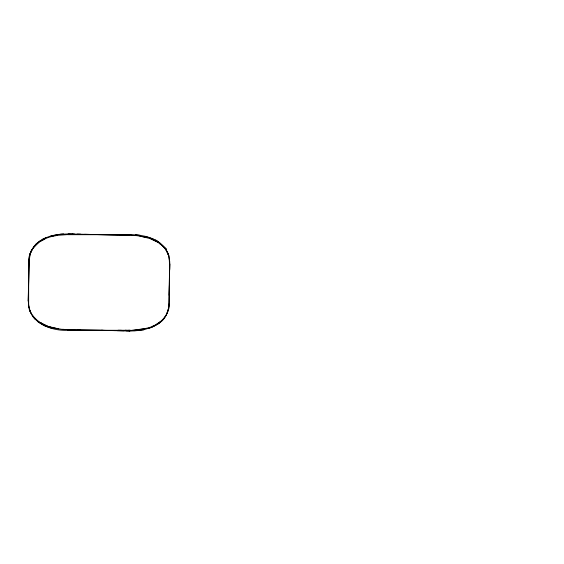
<?xml version="1.0" encoding="UTF-8"?>
<svg xmlns="http://www.w3.org/2000/svg" width="564" height="564" viewBox="0 0 564 564"><rect width="100%" height="100%" fill="white"/><g stroke="black" fill="none" stroke-linecap="round" stroke-linejoin="round"><path stroke-width="0.85" d="M103.05 330.307L67.553 330.3C50.781 331.082 28.059 322.291 28.651 302.537L28.665 262.359C27.939 248.47 40.608 238.621 53.094 236.203M169.454 262.401L169.39 302.558C169.983 312.886 162.467 322.192 153.232 325.936M67.553 330.25L121.457 330.307M131.292 234.702C141.247 234.857 151.885 236.88 160.042 243.091C176.518 259.384 157.166 239.15 155.065 239.947M28.2 300.936L29.102 260.787L30.428 252.876M68.871 233.926L60.39 234.25M77.867 329.771L129.438 330.983L125.92 330.849M168.551 308.402L169.799 263.938L168.897 255.964M169.151 295.24L169.369 285.518M169.729 269.564L169.856 263.938M135.564 234.8L140.373 235.343M157.567 324.272C164.582 320.119 168.918 312.223 168.904 304.102M53.079 328.643L44.803 325.858L38.014 321.84M144.948 236.281L153.239 239.058M168.502 308.402L166.225 315.262M42.166 239.566C34.46 243.74 29.039 251.875 29.152 260.779L28.256 300.936L28.849 307.077M30.174 254.089L30.484 252.891M29.857 254.427L33.008 248.188L38.007 243.013M31.38 250.705L30.435 252.869L31.852 249.626M163.56 319.083L166.225 315.269M161.995 320.846L162.777 319.964M33.784 246.722L36.138 244.071M35.271 319.4L32.987 316.7M163.13 319.492L159.161 323.186L154.127 326.211M163.165 319.527L164.335 318.202M36.103 244.029L40.573 240.652M42.173 239.622C48.687 235.935 56.196 234.42 63.605 233.968M156.841 324.011L160 321.875M157.539 324.229L152.301 327.099L143.954 329.7M169.404 262.387C169.482 257.649 168.107 252.249 165.09 248.223M41.221 240.898L44.824 239.037M43.083 239.115L42.166 239.566L45.818 237.775M166.909 251.199L168.305 254.456M144.941 328.713C107.181 332.986 148.536 329.947 153.196 325.893M148.269 328.523L152.28 327.057M49.843 236.365L58.79 234.448M113.618 234.617L67.574 234.603L57.683 235.322L53.108 236.253M136.925 330.645L143.947 329.7L134.521 330.913L129.438 330.983M129.889 330.243L130.446 330.292M130.108 330.3L129.142 330.25M129.487 330.3L127.817 330.25M128.585 330.3L118.01 330.257M126.618 330.307L125.152 330.25M67.574 234.652L118.334 234.673M119.335 234.624L123.001 234.624M119.06 234.624L127.119 234.631M125.793 234.68L128.874 234.638M128.225 234.687L129.664 234.638M129.438 234.687L130.213 234.638M130.009 234.694L130.503 234.638M130.404 234.694L130.834 234.645M68.131 233.961L72.728 234.004M69.309 233.982L74.413 234.039M72.728 234.053L80.525 234.166M77.219 234.152L129.819 235.266M84.558 234.307L131.581 235.308L136.65 235.604L146.02 237.232M101.28 330.3L106.561 330.419M108.323 330.455L115.359 330.617M117.122 330.652L124.158 330.814M77.515 329.813L71.459 329.616M80.102 329.877L77.515 329.757M70.57 329.595L73.672 329.721M70.57 329.651L67.941 329.531M67.017 329.51L67.934 329.587M67.017 329.566L66.425 329.496M62.893 329.362L66.7 329.552M65.946 329.482L61.469 329.277L52.107 327.642M131.581 235.357L136.65 235.653M139.851 236.083L150.285 238.607L157.814 242.153M58.268 328.847L47.841 326.274L39.508 322.164M49.265 326.711L50.697 327.155M150.306 238.558L157.786 242.196L161.819 245.255M47.82 326.316L43.872 324.674L38.726 321.607M40.326 322.678L41.221 323.165M159.386 243.267L160.959 244.381M159.358 243.31L160.923 244.423M37.971 321.008L36.505 319.83M37.146 320.493L38.754 321.565M35.151 318.575L35.828 319.203M160.959 244.388L163.652 246.877M162.721 246.087L165.097 248.752M33.325 316.608L37.146 320.493L32.204 315.234M33.368 316.58L30.449 312.216L28.411 305.272M165.132 248.717L167.628 252.651L168.89 255.957M163.616 246.919L165.879 249.633L168.84 255.978M31.372 313.697L29.222 308.896M29.173 308.91L30.442 312.209M169.665 261.047L169.736 262.486"/></g></svg>
